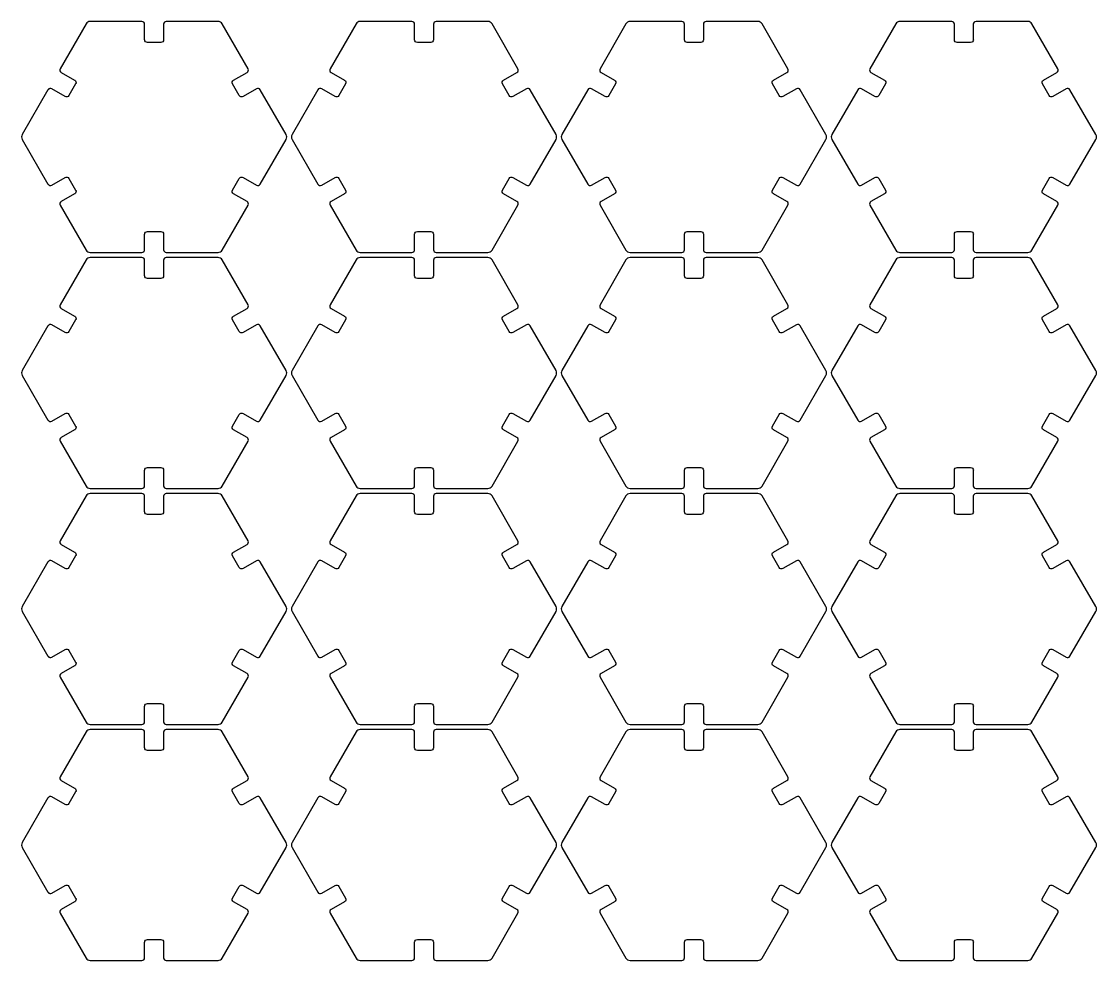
# Model space of a CAD drawing. Header units: millimetres. Extents: x -496 to 508, y 0 to 502.
# Drawn here: x -289.9 to -85.2, y 143 to 321.9 of the extents above; entities that cross this region are included whole.
import ezdxf

# ---------------------------------------------------------------- set-up
doc = ezdxf.new("R2010")
doc.units = ezdxf.units.MM
doc.layers.add('Default', color=18, linetype='Continuous', true_color=0x000000)

msp = doc.modelspace()

# ---------------------------------------------------------------- linework, layer by layer
at = {"layer": 'Default'}
for p, q in [((-266.98, 321.87), (-276.83, 321.87)), ((-252.48, 321.87), (-262.33, 321.87)), ((-215.57, 321.87), (-225.42, 321.87)), ((-201.07, 321.87), (-210.92, 321.87)), ((-164.15, 321.87), (-174.01, 321.87)), ((-149.65, 321.87), (-159.51, 321.87)), ((-112.74, 321.87), (-122.6, 321.87)), ((-98.24, 321.87), (-108.1, 321.87)), ((-277.62, 321.42), (-282.55, 312.88)), ((-266.46, 318.39), (-266.46, 321.35)), ((-262.86, 321.35), (-262.86, 318.39)), ((-246.77, 312.88), (-251.69, 321.42)), ((-226.2, 321.42), (-231.13, 312.88)), ((-215.04, 318.39), (-215.04, 321.35)), ((-211.44, 321.35), (-211.44, 318.39)), ((-195.35, 312.88), (-200.28, 321.42)), ((-174.79, 321.42), (-179.72, 312.88)), ((-163.63, 318.39), (-163.63, 321.35)), ((-160.03, 321.35), (-160.03, 318.39)), ((-143.94, 312.88), (-148.87, 321.42)), ((-123.38, 321.42), (-128.31, 312.88)), ((-112.22, 318.39), (-112.22, 321.35)), ((-108.62, 321.35), (-108.62, 318.39)), ((-92.53, 312.88), (-97.46, 321.42)), ((-263.38, 317.87), (-265.93, 317.87)), ((-211.97, 317.87), (-214.52, 317.87)), ((-160.55, 317.87), (-163.11, 317.87)), ((-109.14, 317.87), (-111.7, 317.87)), ((-282.35, 312.17), (-279.79, 310.69)), ((-249.52, 310.69), (-246.96, 312.17)), ((-230.94, 312.17), (-228.38, 310.69)), ((-198.11, 310.69), (-195.55, 312.17)), ((-179.53, 312.17), (-176.97, 310.69)), ((-146.69, 310.69), (-144.13, 312.17)), ((-128.12, 312.17), (-125.56, 310.69)), ((-95.28, 310.69), (-92.72, 312.17)), ((-279.6, 309.98), (-280.88, 307.77)), ((-248.43, 307.77), (-249.71, 309.98)), ((-228.19, 309.98), (-229.47, 307.77)), ((-197.02, 307.77), (-198.3, 309.98)), ((-176.78, 309.98), (-178.06, 307.77)), ((-145.61, 307.77), (-146.89, 309.98)), ((-125.37, 309.98), (-126.64, 307.77)), ((-94.2, 307.77), (-95.47, 309.98)), ((-284.87, 308.86), (-289.79, 300.33)), ((-281.59, 307.57), (-284.15, 309.05)), ((-245.16, 309.05), (-247.72, 307.57)), ((-239.52, 300.33), (-244.44, 308.86)), ((-233.45, 308.86), (-238.38, 300.33)), ((-230.18, 307.57), (-232.74, 309.05)), ((-193.75, 309.05), (-196.31, 307.57)), ((-188.1, 300.33), (-193.03, 308.86)), ((-182.04, 308.86), (-186.97, 300.33)), ((-178.77, 307.57), (-181.33, 309.05)), ((-142.33, 309.05), (-144.89, 307.57)), ((-136.69, 300.33), (-141.62, 308.86)), ((-130.63, 308.86), (-135.56, 300.33)), ((-127.36, 307.57), (-129.92, 309.05)), ((-90.92, 309.05), (-93.48, 307.57)), ((-85.28, 300.33), (-90.21, 308.86)), ((-289.79, 299.42), (-284.87, 290.89)), ((-244.44, 290.89), (-239.52, 299.42)), ((-238.38, 299.42), (-233.45, 290.89)), ((-193.03, 290.89), (-188.1, 299.42)), ((-186.97, 299.42), (-182.04, 290.89)), ((-141.62, 290.89), (-136.69, 299.42)), ((-135.56, 299.42), (-130.63, 290.89)), ((-90.21, 290.89), (-85.28, 299.42)), ((-284.15, 290.7), (-281.59, 292.17)), ((-280.88, 291.98), (-279.6, 289.77)), ((-249.71, 289.77), (-248.43, 291.98)), ((-247.72, 292.17), (-245.16, 290.7)), ((-232.74, 290.7), (-230.18, 292.17)), ((-229.47, 291.98), (-228.19, 289.77)), ((-198.3, 289.77), (-197.02, 291.98)), ((-196.31, 292.17), (-193.75, 290.7)), ((-181.33, 290.7), (-178.77, 292.17)), ((-178.06, 291.98), (-176.78, 289.77)), ((-146.89, 289.77), (-145.61, 291.98)), ((-144.89, 292.17), (-142.33, 290.7)), ((-129.92, 290.7), (-127.36, 292.17)), ((-126.64, 291.98), (-125.37, 289.77)), ((-95.47, 289.77), (-94.2, 291.98)), ((-93.48, 292.17), (-90.92, 290.7)), ((-279.79, 289.06), (-282.35, 287.58)), ((-246.96, 287.58), (-249.52, 289.06)), ((-228.38, 289.06), (-230.94, 287.58)), ((-195.55, 287.58), (-198.11, 289.06)), ((-176.97, 289.06), (-179.53, 287.58)), ((-144.13, 287.58), (-146.69, 289.06)), ((-125.56, 289.06), (-128.12, 287.58)), ((-92.72, 287.58), (-95.28, 289.06)), ((-282.55, 286.86), (-277.62, 278.33)), ((-251.69, 278.33), (-246.77, 286.86)), ((-231.13, 286.86), (-226.2, 278.33)), ((-200.28, 278.33), (-195.35, 286.86)), ((-179.72, 286.86), (-174.79, 278.33)), ((-148.87, 278.33), (-143.94, 286.86)), ((-128.31, 286.86), (-123.38, 278.33)), ((-97.46, 278.33), (-92.53, 286.86)), ((-266.46, 278.4), (-266.46, 281.35)), ((-265.93, 281.88), (-263.38, 281.88)), ((-262.86, 281.35), (-262.86, 278.4)), ((-215.04, 278.4), (-215.04, 281.35)), ((-214.52, 281.88), (-211.97, 281.88)), ((-211.44, 281.35), (-211.44, 278.4)), ((-163.63, 278.4), (-163.63, 281.35)), ((-163.11, 281.88), (-160.55, 281.88)), ((-160.03, 281.35), (-160.03, 278.4)), ((-112.22, 278.4), (-112.22, 281.35)), ((-111.7, 281.88), (-109.14, 281.88)), ((-108.62, 281.35), (-108.62, 278.4)), ((-277.62, 276.46), (-282.55, 267.93)), ((-276.83, 277.88), (-266.98, 277.88)), ((-266.98, 276.91), (-276.83, 276.91)), ((-262.33, 277.88), (-252.48, 277.88)), ((-252.48, 276.91), (-262.33, 276.91)), ((-246.77, 267.93), (-251.69, 276.46)), ((-226.2, 276.46), (-231.13, 267.93)), ((-225.42, 277.88), (-215.57, 277.88)), ((-215.57, 276.91), (-225.42, 276.91)), ((-210.92, 277.88), (-201.07, 277.88)), ((-201.07, 276.91), (-210.92, 276.91)), ((-195.35, 267.93), (-200.28, 276.46)), ((-174.79, 276.46), (-179.72, 267.93)), ((-174.01, 277.88), (-164.15, 277.88)), ((-164.15, 276.91), (-174.01, 276.91)), ((-159.51, 277.88), (-149.65, 277.88)), ((-149.65, 276.91), (-159.51, 276.91)), ((-143.94, 267.93), (-148.87, 276.46)), ((-123.38, 276.46), (-128.31, 267.93)), ((-122.6, 277.88), (-112.74, 277.88)), ((-112.74, 276.91), (-122.6, 276.91)), ((-108.1, 277.88), (-98.24, 277.88)), ((-98.24, 276.91), (-108.1, 276.91)), ((-92.53, 267.93), (-97.46, 276.46)), ((-266.46, 273.44), (-266.46, 276.39)), ((-262.86, 276.39), (-262.86, 273.44)), ((-215.04, 273.44), (-215.04, 276.39)), ((-211.44, 276.39), (-211.44, 273.44)), ((-163.63, 273.44), (-163.63, 276.39)), ((-160.03, 276.39), (-160.03, 273.44)), ((-112.22, 273.44), (-112.22, 276.39)), ((-108.62, 276.39), (-108.62, 273.44)), ((-263.38, 272.91), (-265.93, 272.91)), ((-211.97, 272.91), (-214.52, 272.91)), ((-160.55, 272.91), (-163.11, 272.91)), ((-109.14, 272.91), (-111.7, 272.91)), ((-282.35, 267.21), (-279.79, 265.73)), ((-249.52, 265.73), (-246.96, 267.21)), ((-230.94, 267.21), (-228.38, 265.73)), ((-198.11, 265.73), (-195.55, 267.21)), ((-179.53, 267.21), (-176.97, 265.73)), ((-146.69, 265.73), (-144.13, 267.21)), ((-128.12, 267.21), (-125.56, 265.73)), ((-95.28, 265.73), (-92.72, 267.21)), ((-279.6, 265.02), (-280.88, 262.81)), ((-248.43, 262.81), (-249.71, 265.02)), ((-228.19, 265.02), (-229.47, 262.81)), ((-197.02, 262.81), (-198.3, 265.02)), ((-176.78, 265.02), (-178.06, 262.81)), ((-145.61, 262.81), (-146.89, 265.02)), ((-125.37, 265.02), (-126.64, 262.81)), ((-94.2, 262.81), (-95.47, 265.02)), ((-284.87, 263.9), (-289.79, 255.37)), ((-281.59, 262.62), (-284.15, 264.09)), ((-245.16, 264.09), (-247.72, 262.62)), ((-239.52, 255.37), (-244.44, 263.9)), ((-233.45, 263.9), (-238.38, 255.37)), ((-230.18, 262.62), (-232.74, 264.09)), ((-193.75, 264.09), (-196.31, 262.62)), ((-188.1, 255.37), (-193.03, 263.9)), ((-182.04, 263.9), (-186.97, 255.37)), ((-178.77, 262.62), (-181.33, 264.09)), ((-142.33, 264.09), (-144.89, 262.62)), ((-136.69, 255.37), (-141.62, 263.9)), ((-130.63, 263.9), (-135.56, 255.37)), ((-127.36, 262.62), (-129.92, 264.09)), ((-90.92, 264.09), (-93.48, 262.62)), ((-85.28, 255.37), (-90.21, 263.9)), ((-289.79, 254.46), (-284.87, 245.93)), ((-244.44, 245.93), (-239.52, 254.46)), ((-238.38, 254.46), (-233.45, 245.93)), ((-193.03, 245.93), (-188.1, 254.46)), ((-186.97, 254.46), (-182.04, 245.93)), ((-141.62, 245.93), (-136.69, 254.46)), ((-135.56, 254.46), (-130.63, 245.93)), ((-90.21, 245.93), (-85.28, 254.46)), ((-284.15, 245.74), (-281.59, 247.22)), ((-280.88, 247.02), (-279.6, 244.81)), ((-249.71, 244.81), (-248.43, 247.02)), ((-247.72, 247.22), (-245.16, 245.74)), ((-232.74, 245.74), (-230.18, 247.22)), ((-229.47, 247.02), (-228.19, 244.81)), ((-198.3, 244.81), (-197.02, 247.02)), ((-196.31, 247.22), (-193.75, 245.74)), ((-181.33, 245.74), (-178.77, 247.22)), ((-178.06, 247.02), (-176.78, 244.81)), ((-146.89, 244.81), (-145.61, 247.02)), ((-144.89, 247.22), (-142.33, 245.74)), ((-129.92, 245.74), (-127.36, 247.22)), ((-126.64, 247.02), (-125.37, 244.81)), ((-95.47, 244.81), (-94.2, 247.02)), ((-93.48, 247.22), (-90.92, 245.74)), ((-279.79, 244.1), (-282.35, 242.62)), ((-246.96, 242.62), (-249.52, 244.1)), ((-228.38, 244.1), (-230.94, 242.62)), ((-195.55, 242.62), (-198.11, 244.1)), ((-176.97, 244.1), (-179.53, 242.62)), ((-144.13, 242.62), (-146.69, 244.1)), ((-125.56, 244.1), (-128.12, 242.62)), ((-92.72, 242.62), (-95.28, 244.1)), ((-282.55, 241.91), (-277.62, 233.37)), ((-251.69, 233.37), (-246.77, 241.91)), ((-231.13, 241.91), (-226.2, 233.37)), ((-200.28, 233.37), (-195.35, 241.91)), ((-179.72, 241.91), (-174.79, 233.37)), ((-148.87, 233.37), (-143.94, 241.91)), ((-128.31, 241.91), (-123.38, 233.37)), ((-97.46, 233.37), (-92.53, 241.91)), ((-266.46, 233.44), (-266.46, 236.4)), ((-265.93, 236.92), (-263.38, 236.92)), ((-262.86, 236.4), (-262.86, 233.44)), ((-215.04, 233.44), (-215.04, 236.4)), ((-214.52, 236.92), (-211.97, 236.92)), ((-211.44, 236.4), (-211.44, 233.44)), ((-163.63, 233.44), (-163.63, 236.4)), ((-163.11, 236.92), (-160.55, 236.92)), ((-160.03, 236.4), (-160.03, 233.44)), ((-112.22, 233.44), (-112.22, 236.4)), ((-111.7, 236.92), (-109.14, 236.92)), ((-108.62, 236.4), (-108.62, 233.44)), ((-277.62, 231.5), (-282.55, 222.97)), ((-276.83, 232.92), (-266.98, 232.92)), ((-266.98, 231.96), (-276.83, 231.96)), ((-266.46, 228.48), (-266.46, 231.43)), ((-262.86, 231.43), (-262.86, 228.48)), ((-262.33, 232.92), (-252.48, 232.92)), ((-252.48, 231.96), (-262.33, 231.96)), ((-246.77, 222.97), (-251.69, 231.5)), ((-226.2, 231.5), (-231.13, 222.97)), ((-225.42, 232.92), (-215.57, 232.92)), ((-215.57, 231.96), (-225.42, 231.96)), ((-215.04, 228.48), (-215.04, 231.43)), ((-211.44, 231.43), (-211.44, 228.48)), ((-210.92, 232.92), (-201.07, 232.92)), ((-201.07, 231.96), (-210.92, 231.96)), ((-195.35, 222.97), (-200.28, 231.5)), ((-174.79, 231.5), (-179.72, 222.97)), ((-174.01, 232.92), (-164.15, 232.92)), ((-164.15, 231.96), (-174.01, 231.96)), ((-163.63, 228.48), (-163.63, 231.43)), ((-160.03, 231.43), (-160.03, 228.48)), ((-159.51, 232.92), (-149.65, 232.92)), ((-149.65, 231.96), (-159.51, 231.96)), ((-143.94, 222.97), (-148.87, 231.5)), ((-123.38, 231.5), (-128.31, 222.97)), ((-122.6, 232.92), (-112.74, 232.92)), ((-112.74, 231.96), (-122.6, 231.96)), ((-112.22, 228.48), (-112.22, 231.43)), ((-108.62, 231.43), (-108.62, 228.48)), ((-108.1, 232.92), (-98.24, 232.92)), ((-98.24, 231.96), (-108.1, 231.96)), ((-92.53, 222.97), (-97.46, 231.5)), ((-263.38, 227.96), (-265.93, 227.96)), ((-211.97, 227.96), (-214.52, 227.96)), ((-160.55, 227.96), (-163.11, 227.96)), ((-109.14, 227.96), (-111.7, 227.96)), ((-282.35, 222.25), (-279.79, 220.78)), ((-249.52, 220.78), (-246.96, 222.25)), ((-230.94, 222.25), (-228.38, 220.78)), ((-198.11, 220.78), (-195.55, 222.25)), ((-179.53, 222.25), (-176.97, 220.78)), ((-146.69, 220.78), (-144.13, 222.25)), ((-128.12, 222.25), (-125.56, 220.78)), ((-95.28, 220.78), (-92.72, 222.25)), ((-281.59, 217.66), (-284.15, 219.14)), ((-279.6, 220.06), (-280.88, 217.85)), ((-248.43, 217.85), (-249.71, 220.06)), ((-245.16, 219.14), (-247.72, 217.66)), ((-230.18, 217.66), (-232.74, 219.14)), ((-228.19, 220.06), (-229.47, 217.85)), ((-197.02, 217.85), (-198.3, 220.06)), ((-193.75, 219.14), (-196.31, 217.66)), ((-178.77, 217.66), (-181.33, 219.14)), ((-176.78, 220.06), (-178.06, 217.85)), ((-145.61, 217.85), (-146.89, 220.06)), ((-142.33, 219.14), (-144.89, 217.66)), ((-127.36, 217.66), (-129.92, 219.14)), ((-125.37, 220.06), (-126.64, 217.85)), ((-94.2, 217.85), (-95.47, 220.06)), ((-90.92, 219.14), (-93.48, 217.66)), ((-284.87, 218.95), (-289.79, 210.41)), ((-239.52, 210.41), (-244.44, 218.95)), ((-233.45, 218.95), (-238.38, 210.41)), ((-188.1, 210.41), (-193.03, 218.95)), ((-182.04, 218.95), (-186.97, 210.41)), ((-136.69, 210.41), (-141.62, 218.95)), ((-130.63, 218.95), (-135.56, 210.41)), ((-85.28, 210.41), (-90.21, 218.95)), ((-289.79, 209.51), (-284.87, 200.97)), ((-244.44, 200.97), (-239.52, 209.51)), ((-238.38, 209.51), (-233.45, 200.97)), ((-193.03, 200.97), (-188.1, 209.51)), ((-186.97, 209.51), (-182.04, 200.97)), ((-141.62, 200.97), (-136.69, 209.51)), ((-135.56, 209.51), (-130.63, 200.97)), ((-90.21, 200.97), (-85.28, 209.51)), ((-284.15, 200.78), (-281.59, 202.26)), ((-280.88, 202.07), (-279.6, 199.85)), ((-249.71, 199.85), (-248.43, 202.07)), ((-247.72, 202.26), (-245.16, 200.78)), ((-232.74, 200.78), (-230.18, 202.26)), ((-229.47, 202.07), (-228.19, 199.85)), ((-198.3, 199.85), (-197.02, 202.07)), ((-196.31, 202.26), (-193.75, 200.78)), ((-181.33, 200.78), (-178.77, 202.26)), ((-178.06, 202.07), (-176.78, 199.85)), ((-146.89, 199.85), (-145.61, 202.07)), ((-144.89, 202.26), (-142.33, 200.78)), ((-129.92, 200.78), (-127.36, 202.26)), ((-126.64, 202.07), (-125.37, 199.85)), ((-95.47, 199.85), (-94.2, 202.07)), ((-93.48, 202.26), (-90.92, 200.78)), ((-279.79, 199.14), (-282.35, 197.66)), ((-246.96, 197.66), (-249.52, 199.14)), ((-228.38, 199.14), (-230.94, 197.66)), ((-195.55, 197.66), (-198.11, 199.14)), ((-176.97, 199.14), (-179.53, 197.66)), ((-144.13, 197.66), (-146.69, 199.14)), ((-125.56, 199.14), (-128.12, 197.66)), ((-92.72, 197.66), (-95.28, 199.14)), ((-282.55, 196.95), (-277.62, 188.41)), ((-251.69, 188.41), (-246.77, 196.95)), ((-231.13, 196.95), (-226.2, 188.41)), ((-200.28, 188.41), (-195.35, 196.95)), ((-179.72, 196.95), (-174.79, 188.41)), ((-148.87, 188.41), (-143.94, 196.95)), ((-128.31, 196.95), (-123.38, 188.41)), ((-97.46, 188.41), (-92.53, 196.95)), ((-266.46, 188.48), (-266.46, 191.44)), ((-265.93, 191.96), (-263.38, 191.96)), ((-262.86, 191.44), (-262.86, 188.48)), ((-215.04, 188.48), (-215.04, 191.44)), ((-214.52, 191.96), (-211.97, 191.96)), ((-211.44, 191.44), (-211.44, 188.48)), ((-163.63, 188.48), (-163.63, 191.44)), ((-163.11, 191.96), (-160.55, 191.96)), ((-160.03, 191.44), (-160.03, 188.48)), ((-112.22, 188.48), (-112.22, 191.44)), ((-111.7, 191.96), (-109.14, 191.96)), ((-108.62, 191.44), (-108.62, 188.48)), ((-277.62, 186.54), (-282.55, 178.01)), ((-276.83, 187.96), (-266.98, 187.96)), ((-266.98, 187), (-276.83, 187)), ((-266.46, 183.52), (-266.46, 186.48)), ((-262.86, 186.48), (-262.86, 183.52)), ((-262.33, 187.96), (-252.48, 187.96)), ((-252.48, 187), (-262.33, 187)), ((-246.77, 178.01), (-251.69, 186.54)), ((-226.2, 186.54), (-231.13, 178.01)), ((-225.42, 187.96), (-215.57, 187.96)), ((-215.57, 187), (-225.42, 187)), ((-215.04, 183.52), (-215.04, 186.48)), ((-211.44, 186.48), (-211.44, 183.52)), ((-210.92, 187.96), (-201.07, 187.96)), ((-201.07, 187), (-210.92, 187)), ((-195.35, 178.01), (-200.28, 186.54)), ((-174.79, 186.54), (-179.72, 178.01)), ((-174.01, 187.96), (-164.15, 187.96)), ((-164.15, 187), (-174.01, 187)), ((-163.63, 183.52), (-163.63, 186.48)), ((-160.03, 186.48), (-160.03, 183.52)), ((-159.51, 187.96), (-149.65, 187.96)), ((-149.65, 187), (-159.51, 187)), ((-143.94, 178.01), (-148.87, 186.54)), ((-123.38, 186.54), (-128.31, 178.01)), ((-122.6, 187.96), (-112.74, 187.96)), ((-112.74, 187), (-122.6, 187)), ((-112.22, 183.52), (-112.22, 186.48)), ((-108.62, 186.48), (-108.62, 183.52)), ((-108.1, 187.96), (-98.24, 187.96)), ((-98.24, 187), (-108.1, 187)), ((-92.53, 178.01), (-97.46, 186.54)), ((-263.38, 183), (-265.93, 183)), ((-211.97, 183), (-214.52, 183)), ((-160.55, 183), (-163.11, 183)), ((-109.14, 183), (-111.7, 183)), ((-282.35, 177.3), (-279.79, 175.82)), ((-249.52, 175.82), (-246.96, 177.3)), ((-230.94, 177.3), (-228.38, 175.82)), ((-198.11, 175.82), (-195.55, 177.3)), ((-179.53, 177.3), (-176.97, 175.82)), ((-146.69, 175.82), (-144.13, 177.3)), ((-128.12, 177.3), (-125.56, 175.82)), ((-95.28, 175.82), (-92.72, 177.3)), ((-281.59, 172.7), (-284.15, 174.18)), ((-279.6, 175.11), (-280.88, 172.89)), ((-248.43, 172.89), (-249.71, 175.11)), ((-245.16, 174.18), (-247.72, 172.7)), ((-230.18, 172.7), (-232.74, 174.18)), ((-228.19, 175.11), (-229.47, 172.89)), ((-197.02, 172.89), (-198.3, 175.11)), ((-193.75, 174.18), (-196.31, 172.7)), ((-178.77, 172.7), (-181.33, 174.18)), ((-176.78, 175.11), (-178.06, 172.89)), ((-145.61, 172.89), (-146.89, 175.11)), ((-142.33, 174.18), (-144.89, 172.7)), ((-127.36, 172.7), (-129.92, 174.18)), ((-125.37, 175.11), (-126.64, 172.89)), ((-94.2, 172.89), (-95.47, 175.11)), ((-90.92, 174.18), (-93.48, 172.7)), ((-284.87, 173.99), (-289.79, 165.45)), ((-239.52, 165.45), (-244.44, 173.99)), ((-233.45, 173.99), (-238.38, 165.45)), ((-188.1, 165.45), (-193.03, 173.99)), ((-182.04, 173.99), (-186.97, 165.45)), ((-136.69, 165.45), (-141.62, 173.99)), ((-130.63, 173.99), (-135.56, 165.45)), ((-85.28, 165.45), (-90.21, 173.99)), ((-289.79, 164.55), (-284.87, 156.01)), ((-244.44, 156.01), (-239.52, 164.55)), ((-238.38, 164.55), (-233.45, 156.01)), ((-193.03, 156.01), (-188.1, 164.55)), ((-186.97, 164.55), (-182.04, 156.01)), ((-141.62, 156.01), (-136.69, 164.55)), ((-135.56, 164.55), (-130.63, 156.01)), ((-90.21, 156.01), (-85.28, 164.55)), ((-284.15, 155.82), (-281.59, 157.3)), ((-280.88, 157.11), (-279.6, 154.89)), ((-249.71, 154.89), (-248.43, 157.11)), ((-247.72, 157.3), (-245.16, 155.82)), ((-232.74, 155.82), (-230.18, 157.3)), ((-229.47, 157.11), (-228.19, 154.89)), ((-198.3, 154.89), (-197.02, 157.11)), ((-196.31, 157.3), (-193.75, 155.82)), ((-181.33, 155.82), (-178.77, 157.3)), ((-178.06, 157.11), (-176.78, 154.89)), ((-146.89, 154.89), (-145.61, 157.11)), ((-144.89, 157.3), (-142.33, 155.82)), ((-129.92, 155.82), (-127.36, 157.3)), ((-126.64, 157.11), (-125.37, 154.89)), ((-95.47, 154.89), (-94.2, 157.11)), ((-93.48, 157.3), (-90.92, 155.82)), ((-279.79, 154.18), (-282.35, 152.7)), ((-246.96, 152.7), (-249.52, 154.18)), ((-228.38, 154.18), (-230.94, 152.7)), ((-195.55, 152.7), (-198.11, 154.18)), ((-176.97, 154.18), (-179.53, 152.7)), ((-144.13, 152.7), (-146.69, 154.18)), ((-125.56, 154.18), (-128.12, 152.7)), ((-92.72, 152.7), (-95.28, 154.18)), ((-282.55, 151.99), (-277.62, 143.46)), ((-251.69, 143.46), (-246.77, 151.99)), ((-231.13, 151.99), (-226.2, 143.46)), ((-200.28, 143.46), (-195.35, 151.99)), ((-179.72, 151.99), (-174.79, 143.46)), ((-148.87, 143.46), (-143.94, 151.99)), ((-128.31, 151.99), (-123.38, 143.46)), ((-97.46, 143.46), (-92.53, 151.99)), ((-266.46, 143.52), (-266.46, 146.48)), ((-265.93, 147), (-263.38, 147)), ((-262.86, 146.48), (-262.86, 143.52)), ((-215.04, 143.52), (-215.04, 146.48)), ((-214.52, 147), (-211.97, 147)), ((-211.44, 146.48), (-211.44, 143.52)), ((-163.63, 143.52), (-163.63, 146.48)), ((-163.11, 147), (-160.55, 147)), ((-160.03, 146.48), (-160.03, 143.52)), ((-112.22, 143.52), (-112.22, 146.48)), ((-111.7, 147), (-109.14, 147)), ((-108.62, 146.48), (-108.62, 143.52)), ((-276.83, 143), (-266.98, 143)), ((-262.33, 143), (-252.48, 143)), ((-225.42, 143), (-215.57, 143)), ((-210.92, 143), (-201.07, 143)), ((-174.01, 143), (-164.15, 143)), ((-159.51, 143), (-149.65, 143)), ((-122.6, 143), (-112.74, 143)), ((-108.1, 143), (-98.24, 143))]:
    msp.add_line(p, q, dxfattribs=at)
for centre, radius, start, end in [((-276.83, 320.97), 0.904, 90, 150), ((-266.98, 321.35), 0.522, 0, 90), ((-262.33, 321.35), 0.522, 90, 180), ((-252.48, 320.97), 0.904, 30, 90), ((-225.42, 320.97), 0.904, 90, 150), ((-215.57, 321.35), 0.522, 0, 90), ((-210.92, 321.35), 0.522, 90, 180), ((-201.07, 320.97), 0.904, 30, 90), ((-174.01, 320.97), 0.904, 90, 150), ((-164.15, 321.35), 0.522, 0, 90), ((-159.51, 321.35), 0.522, 90, 180), ((-149.65, 320.97), 0.904, 30, 90), ((-122.6, 320.97), 0.904, 90, 150), ((-112.74, 321.35), 0.522, 0, 90), ((-108.1, 321.35), 0.522, 90, 180), ((-98.24, 320.97), 0.904, 30, 90), ((-282.09, 312.62), 0.522, 150, 240), ((-247.22, 312.62), 0.522, 300, 30), ((-230.68, 312.62), 0.522, 150, 240), ((-195.81, 312.62), 0.522, 300, 30), ((-179.27, 312.62), 0.522, 150, 240), ((-144.4, 312.62), 0.522, 300, 30), ((-127.86, 312.62), 0.522, 150, 240), ((-92.98, 312.62), 0.522, 300, 30), ((-284.41, 308.6), 0.522, 60, 150), ((-244.9, 308.6), 0.522, 30, 120), ((-233, 308.6), 0.522, 60, 150), ((-193.49, 308.6), 0.522, 30, 120), ((-181.59, 308.6), 0.522, 60, 150), ((-142.07, 308.6), 0.522, 30, 120), ((-130.18, 308.6), 0.522, 60, 150), ((-90.66, 308.6), 0.522, 30, 120), ((-289.01, 299.87), 0.904, 150, 210), ((-240.3, 299.87), 0.904, 330, 30), ((-237.6, 299.87), 0.904, 150, 210), ((-188.89, 299.87), 0.904, 330, 30), ((-186.19, 299.87), 0.904, 150, 210), ((-137.48, 299.87), 0.904, 330, 30), ((-134.78, 299.87), 0.904, 150, 210), ((-86.06, 299.87), 0.904, 330, 30), ((-284.41, 291.15), 0.522, 210, 300), ((-244.9, 291.15), 0.522, 240, 330), ((-233, 291.15), 0.522, 210, 300), ((-193.49, 291.15), 0.522, 240, 330), ((-181.59, 291.15), 0.522, 210, 300), ((-142.07, 291.15), 0.522, 240, 330), ((-130.18, 291.15), 0.522, 210, 300), ((-90.66, 291.15), 0.522, 240, 330), ((-282.09, 287.13), 0.522, 120, 210), ((-247.22, 287.13), 0.522, 330, 60), ((-230.68, 287.13), 0.522, 120, 210), ((-195.81, 287.13), 0.522, 330, 60), ((-179.27, 287.13), 0.522, 120, 210), ((-144.4, 287.13), 0.522, 330, 60), ((-127.86, 287.13), 0.522, 120, 210), ((-92.98, 287.13), 0.522, 330, 60), ((-276.83, 278.78), 0.904, 210, 270), ((-276.83, 276.01), 0.904, 90, 150), ((-266.98, 278.4), 0.522, 270, 0), ((-266.98, 276.39), 0.522, 0, 90), ((-262.33, 278.4), 0.522, 180, 270), ((-262.33, 276.39), 0.522, 90, 180), ((-252.48, 278.78), 0.904, 270, 330), ((-252.48, 276.01), 0.904, 30, 90), ((-225.42, 278.78), 0.904, 210, 270), ((-225.42, 276.01), 0.904, 90, 150), ((-215.57, 278.4), 0.522, 270, 0), ((-215.57, 276.39), 0.522, 0, 90), ((-210.92, 278.4), 0.522, 180, 270), ((-210.92, 276.39), 0.522, 90, 180), ((-201.07, 278.78), 0.904, 270, 330), ((-201.07, 276.01), 0.904, 30, 90), ((-174.01, 278.78), 0.904, 210, 270), ((-174.01, 276.01), 0.904, 90, 150), ((-164.15, 278.4), 0.522, 270, 0), ((-164.15, 276.39), 0.522, 0, 90), ((-159.51, 278.4), 0.522, 180, 270), ((-159.51, 276.39), 0.522, 90, 180), ((-149.65, 278.78), 0.904, 270, 330), ((-149.65, 276.01), 0.904, 30, 90), ((-122.6, 278.78), 0.904, 210, 270), ((-122.6, 276.01), 0.904, 90, 150), ((-112.74, 278.4), 0.522, 270, 0), ((-112.74, 276.39), 0.522, 0, 90), ((-108.1, 278.4), 0.522, 180, 270), ((-108.1, 276.39), 0.522, 90, 180), ((-98.24, 278.78), 0.904, 270, 330), ((-98.24, 276.01), 0.904, 30, 90), ((-282.09, 267.66), 0.522, 150, 240), ((-247.22, 267.66), 0.522, 300, 30), ((-230.68, 267.66), 0.522, 150, 240), ((-195.81, 267.66), 0.522, 300, 30), ((-179.27, 267.66), 0.522, 150, 240), ((-144.4, 267.66), 0.522, 300, 30), ((-127.86, 267.66), 0.522, 150, 240), ((-92.98, 267.66), 0.522, 300, 30), ((-284.41, 263.64), 0.522, 60, 150), ((-244.9, 263.64), 0.522, 30, 120), ((-233, 263.64), 0.522, 60, 150), ((-193.49, 263.64), 0.522, 30, 120), ((-181.59, 263.64), 0.522, 60, 150), ((-142.07, 263.64), 0.522, 30, 120), ((-130.18, 263.64), 0.522, 60, 150), ((-90.66, 263.64), 0.522, 30, 120), ((-289.01, 254.92), 0.904, 150, 210), ((-240.3, 254.92), 0.904, 330, 30), ((-237.6, 254.92), 0.904, 150, 210), ((-188.89, 254.92), 0.904, 330, 30), ((-186.19, 254.92), 0.904, 150, 210), ((-137.48, 254.92), 0.904, 330, 30), ((-134.78, 254.92), 0.904, 150, 210), ((-86.06, 254.92), 0.904, 330, 30), ((-284.41, 246.19), 0.522, 210, 300), ((-244.9, 246.19), 0.522, 240, 330), ((-233, 246.19), 0.522, 210, 300), ((-193.49, 246.19), 0.522, 240, 330), ((-181.59, 246.19), 0.522, 210, 300), ((-142.07, 246.19), 0.522, 240, 330), ((-130.18, 246.19), 0.522, 210, 300), ((-90.66, 246.19), 0.522, 240, 330), ((-282.09, 242.17), 0.522, 120, 210), ((-247.22, 242.17), 0.522, 330, 60), ((-230.68, 242.17), 0.522, 120, 210), ((-195.81, 242.17), 0.522, 330, 60), ((-179.27, 242.17), 0.522, 120, 210), ((-144.4, 242.17), 0.522, 330, 60), ((-127.86, 242.17), 0.522, 120, 210), ((-92.98, 242.17), 0.522, 330, 60), ((-266.98, 233.44), 0.522, 270, 0), ((-262.33, 233.44), 0.522, 180, 270), ((-215.57, 233.44), 0.522, 270, 0), ((-210.92, 233.44), 0.522, 180, 270), ((-164.15, 233.44), 0.522, 270, 0), ((-159.51, 233.44), 0.522, 180, 270), ((-112.74, 233.44), 0.522, 270, 0), ((-108.1, 233.44), 0.522, 180, 270), ((-276.83, 233.82), 0.904, 210, 270), ((-276.83, 231.05), 0.904, 90, 150), ((-266.98, 231.43), 0.522, 0, 90), ((-262.33, 231.43), 0.522, 90, 180), ((-252.48, 233.82), 0.904, 270, 330), ((-252.48, 231.05), 0.904, 30, 90), ((-225.42, 233.82), 0.904, 210, 270), ((-225.42, 231.05), 0.904, 90, 150), ((-215.57, 231.43), 0.522, 0, 90), ((-210.92, 231.43), 0.522, 90, 180), ((-201.07, 233.82), 0.904, 270, 330), ((-201.07, 231.05), 0.904, 30, 90), ((-174.01, 233.82), 0.904, 210, 270), ((-174.01, 231.05), 0.904, 90, 150), ((-164.15, 231.43), 0.522, 0, 90), ((-159.51, 231.43), 0.522, 90, 180), ((-149.65, 233.82), 0.904, 270, 330), ((-149.65, 231.05), 0.904, 30, 90), ((-122.6, 233.82), 0.904, 210, 270), ((-122.6, 231.05), 0.904, 90, 150), ((-112.74, 231.43), 0.522, 0, 90), ((-108.1, 231.43), 0.522, 90, 180), ((-98.24, 233.82), 0.904, 270, 330), ((-98.24, 231.05), 0.904, 30, 90), ((-282.09, 222.71), 0.522, 150, 240), ((-247.22, 222.71), 0.522, 300, 30), ((-230.68, 222.71), 0.522, 150, 240), ((-195.81, 222.71), 0.522, 300, 30), ((-179.27, 222.71), 0.522, 150, 240), ((-144.4, 222.71), 0.522, 300, 30), ((-127.86, 222.71), 0.522, 150, 240), ((-92.98, 222.71), 0.522, 300, 30), ((-284.41, 218.68), 0.522, 60, 150), ((-244.9, 218.68), 0.522, 30, 120), ((-233, 218.68), 0.522, 60, 150), ((-193.49, 218.68), 0.522, 30, 120), ((-181.59, 218.68), 0.522, 60, 150), ((-142.07, 218.68), 0.522, 30, 120), ((-130.18, 218.68), 0.522, 60, 150), ((-90.66, 218.68), 0.522, 30, 120), ((-289.01, 209.96), 0.904, 150, 210), ((-240.3, 209.96), 0.904, 330, 30), ((-237.6, 209.96), 0.904, 150, 210), ((-188.89, 209.96), 0.904, 330, 30), ((-186.19, 209.96), 0.904, 150, 210), ((-137.48, 209.96), 0.904, 330, 30), ((-134.78, 209.96), 0.904, 150, 210), ((-86.06, 209.96), 0.904, 330, 30), ((-284.41, 201.23), 0.522, 210, 300), ((-244.9, 201.23), 0.522, 240, 330), ((-233, 201.23), 0.522, 210, 300), ((-193.49, 201.23), 0.522, 240, 330), ((-181.59, 201.23), 0.522, 210, 300), ((-142.07, 201.23), 0.522, 240, 330), ((-130.18, 201.23), 0.522, 210, 300), ((-90.66, 201.23), 0.522, 240, 330), ((-282.09, 197.21), 0.522, 120, 210), ((-247.22, 197.21), 0.522, 330, 60), ((-230.68, 197.21), 0.522, 120, 210), ((-195.81, 197.21), 0.522, 330, 60), ((-179.27, 197.21), 0.522, 120, 210), ((-144.4, 197.21), 0.522, 330, 60), ((-127.86, 197.21), 0.522, 120, 210), ((-92.98, 197.21), 0.522, 330, 60), ((-276.83, 188.87), 0.904, 210, 270), ((-266.98, 188.48), 0.522, 270, 0), ((-262.33, 188.48), 0.522, 180, 270), ((-252.48, 188.87), 0.904, 270, 330), ((-225.42, 188.87), 0.904, 210, 270), ((-215.57, 188.48), 0.522, 270, 0), ((-210.92, 188.48), 0.522, 180, 270), ((-201.07, 188.87), 0.904, 270, 330), ((-174.01, 188.87), 0.904, 210, 270), ((-164.15, 188.48), 0.522, 270, 0), ((-159.51, 188.48), 0.522, 180, 270), ((-149.65, 188.87), 0.904, 270, 330), ((-122.6, 188.87), 0.904, 210, 270), ((-112.74, 188.48), 0.522, 270, 0), ((-108.1, 188.48), 0.522, 180, 270), ((-98.24, 188.87), 0.904, 270, 330), ((-276.83, 186.09), 0.904, 90, 150), ((-266.98, 186.48), 0.522, 0, 90), ((-262.33, 186.48), 0.522, 90, 180), ((-252.48, 186.09), 0.904, 30, 90), ((-225.42, 186.09), 0.904, 90, 150), ((-215.57, 186.48), 0.522, 0, 90), ((-210.92, 186.48), 0.522, 90, 180), ((-201.07, 186.09), 0.904, 30, 90), ((-174.01, 186.09), 0.904, 90, 150), ((-164.15, 186.48), 0.522, 0, 90), ((-159.51, 186.48), 0.522, 90, 180), ((-149.65, 186.09), 0.904, 30, 90), ((-122.6, 186.09), 0.904, 90, 150), ((-112.74, 186.48), 0.522, 0, 90), ((-108.1, 186.48), 0.522, 90, 180), ((-98.24, 186.09), 0.904, 30, 90), ((-282.09, 177.75), 0.522, 150, 240), ((-247.22, 177.75), 0.522, 300, 30), ((-230.68, 177.75), 0.522, 150, 240), ((-195.81, 177.75), 0.522, 300, 30), ((-179.27, 177.75), 0.522, 150, 240), ((-144.4, 177.75), 0.522, 300, 30), ((-127.86, 177.75), 0.522, 150, 240), ((-92.98, 177.75), 0.522, 300, 30), ((-284.41, 173.73), 0.522, 60, 150), ((-244.9, 173.73), 0.522, 30, 120), ((-233, 173.73), 0.522, 60, 150), ((-193.49, 173.73), 0.522, 30, 120), ((-181.59, 173.73), 0.522, 60, 150), ((-142.07, 173.73), 0.522, 30, 120), ((-130.18, 173.73), 0.522, 60, 150), ((-90.66, 173.73), 0.522, 30, 120), ((-289.01, 165), 0.904, 150, 210), ((-240.3, 165), 0.904, 330, 30), ((-237.6, 165), 0.904, 150, 210), ((-188.89, 165), 0.904, 330, 30), ((-186.19, 165), 0.904, 150, 210), ((-137.48, 165), 0.904, 330, 30), ((-134.78, 165), 0.904, 150, 210), ((-86.06, 165), 0.904, 330, 30), ((-284.41, 156.27), 0.522, 210, 300), ((-244.9, 156.27), 0.522, 240, 330), ((-233, 156.27), 0.522, 210, 300), ((-193.49, 156.27), 0.522, 240, 330), ((-181.59, 156.27), 0.522, 210, 300), ((-142.07, 156.27), 0.522, 240, 330), ((-130.18, 156.27), 0.522, 210, 300), ((-90.66, 156.27), 0.522, 240, 330), ((-282.09, 152.25), 0.522, 120, 210), ((-247.22, 152.25), 0.522, 330, 60), ((-230.68, 152.25), 0.522, 120, 210), ((-195.81, 152.25), 0.522, 330, 60), ((-179.27, 152.25), 0.522, 120, 210), ((-144.4, 152.25), 0.522, 330, 60), ((-127.86, 152.25), 0.522, 120, 210), ((-92.98, 152.25), 0.522, 330, 60), ((-276.83, 143.91), 0.904, 210, 270), ((-266.98, 143.52), 0.522, 270, 0), ((-262.33, 143.52), 0.522, 180, 270), ((-252.48, 143.91), 0.904, 270, 330), ((-225.42, 143.91), 0.904, 210, 270), ((-215.57, 143.52), 0.522, 270, 0), ((-210.92, 143.52), 0.522, 180, 270), ((-201.07, 143.91), 0.904, 270, 330), ((-174.01, 143.91), 0.904, 210, 270), ((-164.15, 143.52), 0.522, 270, 0), ((-159.51, 143.52), 0.522, 180, 270), ((-149.65, 143.91), 0.904, 270, 330), ((-122.6, 143.91), 0.904, 210, 270), ((-112.74, 143.52), 0.522, 270, 0), ((-108.1, 143.52), 0.522, 180, 270), ((-98.24, 143.91), 0.904, 270, 330)]:
    msp.add_arc(centre, radius, start, end, dxfattribs=at)
at = {"layer": 'Default', "extrusion": (0, 0, -1)}
for centre, start, end in [((265.93, 318.39), 270, 0), ((263.38, 318.39), 180, 270), ((214.52, 318.39), 270, 0), ((211.97, 318.39), 180, 270), ((163.11, 318.39), 270, 0), ((160.55, 318.39), 180, 270), ((111.7, 318.39), 270, 0), ((109.14, 318.39), 180, 270), ((280.05, 310.24), 120, 210), ((249.26, 310.24), 330, 60), ((228.64, 310.24), 120, 210), ((197.85, 310.24), 330, 60), ((177.23, 310.24), 120, 210), ((146.43, 310.24), 330, 60), ((125.82, 310.24), 120, 210), ((95.02, 310.24), 330, 60), ((281.33, 308.03), 210, 300), ((247.98, 308.03), 240, 330), ((229.92, 308.03), 210, 300), ((196.57, 308.03), 240, 330), ((178.51, 308.03), 210, 300), ((145.16, 308.03), 240, 330), ((127.1, 308.03), 210, 300), ((93.74, 308.03), 240, 330), ((281.33, 291.72), 60, 150), ((247.98, 291.72), 30, 120), ((229.92, 291.72), 60, 150), ((196.57, 291.72), 30, 120), ((178.51, 291.72), 60, 150), ((145.16, 291.72), 30, 120), ((127.1, 291.72), 60, 150), ((93.74, 291.72), 30, 120), ((280.05, 289.51), 150, 240), ((249.26, 289.51), 300, 30), ((228.64, 289.51), 150, 240), ((197.85, 289.51), 300, 30), ((177.23, 289.51), 150, 240), ((146.43, 289.51), 300, 30), ((125.82, 289.51), 150, 240), ((95.02, 289.51), 300, 30), ((265.93, 281.35), 0, 90), ((263.38, 281.35), 90, 180), ((214.52, 281.35), 0, 90), ((211.97, 281.35), 90, 180), ((163.11, 281.35), 0, 90), ((160.55, 281.35), 90, 180), ((111.7, 281.35), 0, 90), ((109.14, 281.35), 90, 180), ((265.93, 273.44), 270, 0), ((263.38, 273.44), 180, 270), ((214.52, 273.44), 270, 0), ((211.97, 273.44), 180, 270), ((163.11, 273.44), 270, 0), ((160.55, 273.44), 180, 270), ((111.7, 273.44), 270, 0), ((109.14, 273.44), 180, 270), ((280.05, 265.28), 120, 210), ((249.26, 265.28), 330, 60), ((228.64, 265.28), 120, 210), ((197.85, 265.28), 330, 60), ((177.23, 265.28), 120, 210), ((146.43, 265.28), 330, 60), ((125.82, 265.28), 120, 210), ((95.02, 265.28), 330, 60), ((281.33, 263.07), 210, 300), ((247.98, 263.07), 240, 330), ((229.92, 263.07), 210, 300), ((196.57, 263.07), 240, 330), ((178.51, 263.07), 210, 300), ((145.16, 263.07), 240, 330), ((127.1, 263.07), 210, 300), ((93.74, 263.07), 240, 330), ((281.33, 246.76), 60, 150), ((247.98, 246.76), 30, 120), ((229.92, 246.76), 60, 150), ((196.57, 246.76), 30, 120), ((178.51, 246.76), 60, 150), ((145.16, 246.76), 30, 120), ((127.1, 246.76), 60, 150), ((93.74, 246.76), 30, 120), ((280.05, 244.55), 150, 240), ((249.26, 244.55), 300, 30), ((228.64, 244.55), 150, 240), ((197.85, 244.55), 300, 30), ((177.23, 244.55), 150, 240), ((146.43, 244.55), 300, 30), ((125.82, 244.55), 150, 240), ((95.02, 244.55), 300, 30), ((265.93, 236.4), 0, 90), ((263.38, 236.4), 90, 180), ((214.52, 236.4), 0, 90), ((211.97, 236.4), 90, 180), ((163.11, 236.4), 0, 90), ((160.55, 236.4), 90, 180), ((111.7, 236.4), 0, 90), ((109.14, 236.4), 90, 180), ((265.93, 228.48), 270, 0), ((263.38, 228.48), 180, 270), ((214.52, 228.48), 270, 0), ((211.97, 228.48), 180, 270), ((163.11, 228.48), 270, 0), ((160.55, 228.48), 180, 270), ((111.7, 228.48), 270, 0), ((109.14, 228.48), 180, 270), ((280.05, 220.32), 120, 210), ((249.26, 220.32), 330, 60), ((228.64, 220.32), 120, 210), ((197.85, 220.32), 330, 60), ((177.23, 220.32), 120, 210), ((146.43, 220.32), 330, 60), ((125.82, 220.32), 120, 210), ((95.02, 220.32), 330, 60), ((281.33, 218.11), 210, 300), ((247.98, 218.11), 240, 330), ((229.92, 218.11), 210, 300), ((196.57, 218.11), 240, 330), ((178.51, 218.11), 210, 300), ((145.16, 218.11), 240, 330), ((127.1, 218.11), 210, 300), ((93.74, 218.11), 240, 330), ((281.33, 201.81), 60, 150), ((247.98, 201.81), 30, 120), ((229.92, 201.81), 60, 150), ((196.57, 201.81), 30, 120), ((178.51, 201.81), 60, 150), ((145.16, 201.81), 30, 120), ((127.1, 201.81), 60, 150), ((93.74, 201.81), 30, 120), ((280.05, 199.59), 150, 240), ((249.26, 199.59), 300, 30), ((228.64, 199.59), 150, 240), ((197.85, 199.59), 300, 30), ((177.23, 199.59), 150, 240), ((146.43, 199.59), 300, 30), ((125.82, 199.59), 150, 240), ((95.02, 199.59), 300, 30), ((265.93, 191.44), 0, 90), ((263.38, 191.44), 90, 180), ((214.52, 191.44), 0, 90), ((211.97, 191.44), 90, 180), ((163.11, 191.44), 0, 90), ((160.55, 191.44), 90, 180), ((111.7, 191.44), 0, 90), ((109.14, 191.44), 90, 180), ((265.93, 183.52), 270, 0), ((263.38, 183.52), 180, 270), ((214.52, 183.52), 270, 0), ((211.97, 183.52), 180, 270), ((163.11, 183.52), 270, 0), ((160.55, 183.52), 180, 270), ((111.7, 183.52), 270, 0), ((109.14, 183.52), 180, 270), ((280.05, 175.37), 120, 210), ((249.26, 175.37), 330, 60), ((228.64, 175.37), 120, 210), ((197.85, 175.37), 330, 60), ((177.23, 175.37), 120, 210), ((146.43, 175.37), 330, 60), ((125.82, 175.37), 120, 210), ((95.02, 175.37), 330, 60), ((281.33, 173.15), 210, 300), ((247.98, 173.15), 240, 330), ((229.92, 173.15), 210, 300), ((196.57, 173.15), 240, 330), ((178.51, 173.15), 210, 300), ((145.16, 173.15), 240, 330), ((127.1, 173.15), 210, 300), ((93.74, 173.15), 240, 330), ((281.33, 156.85), 60, 150), ((247.98, 156.85), 30, 120), ((229.92, 156.85), 60, 150), ((196.57, 156.85), 30, 120), ((178.51, 156.85), 60, 150), ((145.16, 156.85), 30, 120), ((127.1, 156.85), 60, 150), ((93.74, 156.85), 30, 120), ((280.05, 154.63), 150, 240), ((249.26, 154.63), 300, 30), ((228.64, 154.63), 150, 240), ((197.85, 154.63), 300, 30), ((177.23, 154.63), 150, 240), ((146.43, 154.63), 300, 30), ((125.82, 154.63), 150, 240), ((95.02, 154.63), 300, 30), ((265.93, 146.48), 0, 90), ((263.38, 146.48), 90, 180), ((214.52, 146.48), 0, 90), ((211.97, 146.48), 90, 180), ((163.11, 146.48), 0, 90), ((160.55, 146.48), 90, 180), ((111.7, 146.48), 0, 90), ((109.14, 146.48), 90, 180)]:
    msp.add_arc(centre, 0.522, start, end, dxfattribs=at)

doc.saveas('drawing.dxf')
